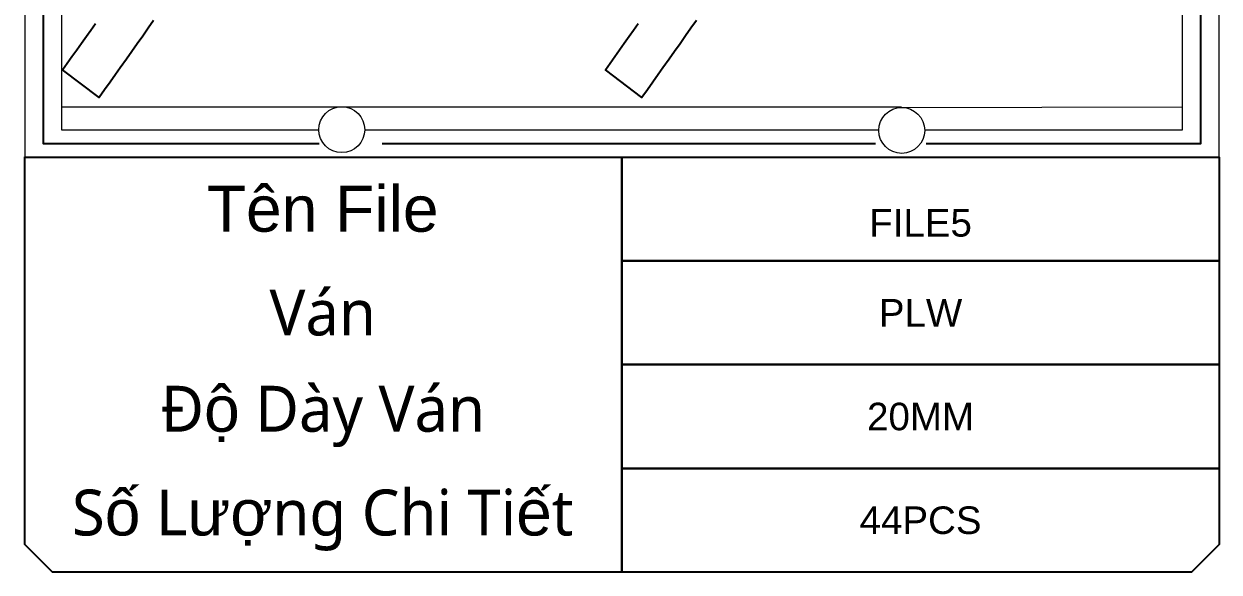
# Model space of a CAD drawing. Header units: millimetres. Extents: x -10628 to 24720, y -21829 to 4032.
# Drawn here: x 12248 to 13549, y -14201 to -13604 of the extents above; entities that cross this region are included whole.
import ezdxf
from ezdxf.enums import TextEntityAlignment as Align
from ezdxf.lldxf.tags import DXFTag

# ---------------------------------------------------------------- set-up
doc = ezdxf.new("R2010")
doc.units = ezdxf.units.MM
doc.layers.add('layer chu', color=7, linetype='Continuous', lineweight=9)
doc.layers.add('layer khung van cnc', color=7, linetype='Continuous', lineweight=25, true_color=0xfbf59b)
doc.layers.add('layer mau', color=7, linetype='Continuous')
doc.styles.add('Text Dim', font='arial.ttf')
tags = doc.linetypes.add('DATTRANHVAKEPVAN', pattern='A,32.156035,-1.521322,["DAT TRÁNH VA CHẠM KẸP VÁN",Text Dim,S=2.23494,R=0,X=0,Y=-0.877209],-47.8264', length=81.503757).pattern_tags.tags
tags[6] = DXFTag(74, 10)
tags = doc.linetypes.add('KVVIENMAY', pattern='A,46.311228,-10.280676,["KV VIỀN MÁY",Text Dim,S=10.028098,R=0,X=0,Y=-4.346144],-100.988212', length=157.580116).pattern_tags.tags
tags[6] = DXFTag(74, 10)

# ---------------------------------------------------------------- blocks, each defined once
blk = doc.blocks.new('khung van cnc')
at = {"color": 2, "linetype": 'DATTRANHVAKEPVAN', "lineweight": 5}
for p, q in [((-1453, -44.4), (-1148, -44.4)), ((-1148, -44.4), (-538.7, -44.4)), ((-539.1, -45.3), (-233, -44.4))]:
    blk.add_line(p, q, dxfattribs=at)
at = {"color": 250, "lineweight": 5}
blk.add_line((-1494.1, -99.4), (-193, -99.4), dxfattribs=at)
at = {"lineweight": 5}
blk.add_lwpolyline([(-193, -99.4), (-193, 2370.6), (-223, 2400.6), (-1463, 2400.6), (-1493, 2370.6), (-1493, -99.4)], close=True, dxfattribs=at)
at = {"color": 1, "linetype": 'KVVIENMAY'}
for points in [[(-511.9, -84.4), (-213, -84.4), (-213, 2370.6), (-228, 2385.6), (-1458, 2385.6), (-1473, 2370.6), (-1473, -84.4), (-1172.8, -84.4)], [(-1104, -84.4), (-567.2, -84.4)]]:
    blk.add_lwpolyline(points, dxfattribs=at)
at = {"lineweight": 5}
for points in [[(-513.5, -69.4), (-233, -69.4), (-233, 2370.6), (-1453, 2370.6), (-1453, -69.4), (-1173, -69.4)], [(-1123, -69.4), (-563.5, -69.4)]]:
    blk.add_lwpolyline(points, dxfattribs=at)
blk.add_lwpolyline([(-843, -551.3), (-1463, -551.3), (-1493, -521.3), (-1493, -99.4), (-843, -99.4)], close=True)
for centre in [(-1148, -69.4), (-538.5, -70.2)]:
    blk.add_circle(centre, 25, dxfattribs=at)
at = {"layer": 'layer mau'}
for points in [[(-843, -99.4), (-193, -99.4), (-193, -212.4), (-843, -212.4)], [(-843, -212.4), (-193, -212.4), (-193, -325.3), (-843, -325.3)], [(-843, -325.3), (-193, -325.3), (-193, -438.3), (-843, -438.3)], [(-843, -438.3), (-193, -438.3), (-193, -521.2), (-223, -551.2), (-843, -551.2)]]:
    blk.add_lwpolyline(points, close=True, dxfattribs=at)
at = {"color": 254, "lineweight": 5, "char_height": 50, "width": 647.53, "attachment_point": 5}
for s, insert in [('{\\fArial|b0|i0|c163|p34;Tên File}', (-1168.8, -155.9)), ('{\\fYu Gothic UI Semilight|b0|i0|c128|p34;Ván}', (-1168.8, -268.9)), ('{\\fYu Gothic UI Semilight|b0|i0|c128|p34;Đ\\fArial|b0|i0|c163|p34;ộ\\fYu Gothic UI Semilight|b0|i0|c128|p34; Dày Ván}', (-1168.8, -381.8)), ('{\\fYu Gothic UI Semilight|b0|i0|c128|p34;S\\fArial|b0|i0|c163|p34;ố\\fYu Gothic UI Semilight|b0|i0|c128|p34; L\\fArial|b0|i0|c163|p34;ượ\\fYu Gothic UI Semilight|b0|i0|c128|p34;ng Chi Ti\\fArial|b0|i0|c163|p34;ế\\fYu Gothic UI Semilight|b0|i0|c128|p34;t}', (-1168.8, -494.8))]:
    blk.add_mtext(s, dxfattribs=dict(at, insert=insert))
at = {"layer": 'layer mau'}
for tag, p in [('ÁGF', (-518, -155.9)), ('TENFILE', (-518, -268.9)), ('TENFILE', (-518, -381.8)), ('TENFILE', (-518, -494.8))]:
    blk.add_attdef(tag, text='', height=30, dxfattribs=at).set_placement(p, align=Align.MIDDLE_CENTER)

msp = doc.modelspace()

# ---------------------------------------------------------------- linework, layer by layer
for points in [[(12389.171, -13600.353), (12383.244, -13608.737), (12377.324, -13617.125), (12371.408, -13625.517), (12365.493, -13633.909), (12359.575, -13642.299), (12352.781, -13651.911), (12347.714, -13659.062), (12341.771, -13667.434), (12335.821, -13675.802), (12329.869, -13684.168), (12290.053, -13653.88), (12295.173, -13646.669), (12300.294, -13639.459), (12305.414, -13632.249), (12310.536, -13625.039), (12316.108, -13617.198), (12320.782, -13610.622), (12325.906, -13603.414)], [(12980.02, -13600.325), (12974.093, -13608.708), (12968.173, -13617.097), (12962.257, -13625.488), (12956.342, -13633.88), (12950.424, -13642.27), (12943.63, -13651.882), (12938.564, -13659.033), (12932.62, -13667.405), (12926.671, -13675.773), (12920.718, -13684.139), (12880.902, -13653.851), (12886.023, -13646.64), (12891.143, -13639.43), (12896.264, -13632.22), (12901.385, -13625.01), (12906.957, -13617.17), (12911.632, -13610.593), (12916.756, -13603.385)]]:
    msp.add_lwpolyline(points)

# ---------------------------------------------------------------- block references
at = {"layer": 'layer khung van cnc'}
ref = msp.add_blockref('khung van cnc', (13742.01, -13649.743), dxfattribs=at)
ref.add_attrib('TENFILE', '44PCS', dxfattribs={"layer": 'layer chu', "lineweight": 5, "height": 30, "style": 'Text Dim'}).set_placement((13224.006, -14144.502), align=Align.MIDDLE_CENTER)
ref.add_attrib('TENFILE', '20MM', dxfattribs={"layer": 'layer chu', "height": 30, "style": 'Text Dim'}).set_placement((13224.006, -14031.554), align=Align.MIDDLE_CENTER)
ref.add_attrib('TENFILE', 'PLW', dxfattribs={"layer": 'layer chu', "height": 30, "style": 'Text Dim'}).set_placement((13224.006, -13918.605), align=Align.MIDDLE_CENTER)
ref.add_attrib('ÁGF', 'FILE5', dxfattribs={"layer": 'layer chu', "height": 30, "style": 'Text Dim'}).set_placement((13224.006, -13805.657), align=Align.TOP_CENTER)

doc.saveas('drawing.dxf')
